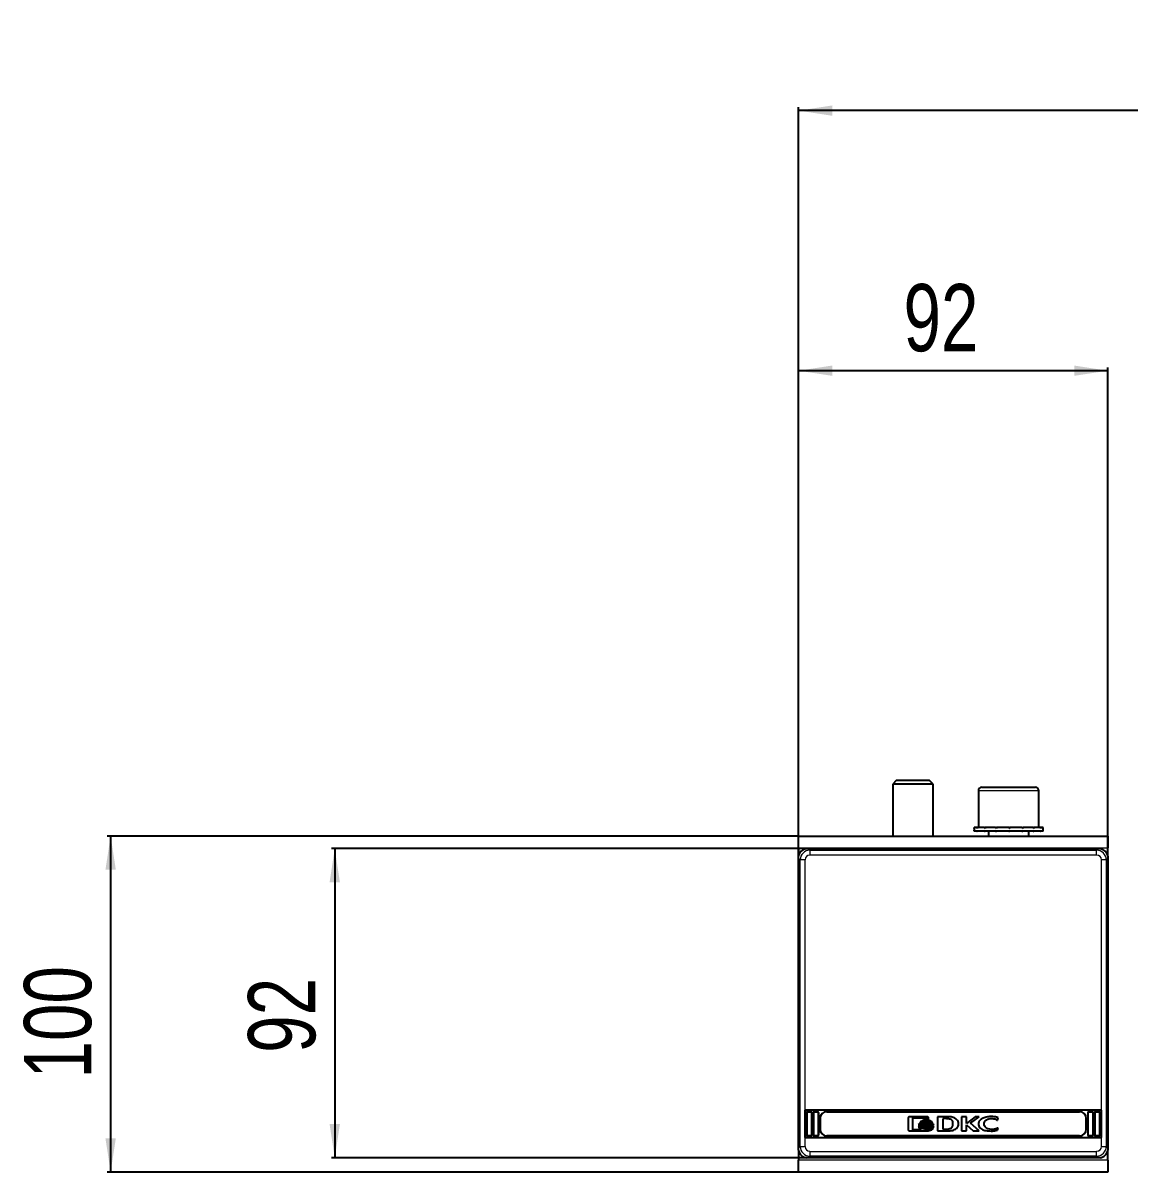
# Model space of a CAD drawing. Header units: millimetres. Extents: x 535 to 3980, y -1371 to 658.
# Drawn here: x 539.7 to 868.7, y 148.6 to 490.6 of the extents above; entities that cross this region are included whole.
import ezdxf

# ---------------------------------------------------------------- set-up
doc = ezdxf.new("R2010")
doc.units = ezdxf.units.MM
doc.layers.add('FORMAT', color=7, linetype='Continuous')
doc.styles.add('SLDTEXTSTYLE0', font='TXT', dxfattribs={"width": 0.75})
doc.dimstyles.new('SLDDIMSTYLE0', dxfattribs={"dimtxt": 20, "dimasz": 10, "dimexe": 0, "dimexo": 0.0625, "dimgap": 5, "dimtad": 2, "dimdec": 1, "dimrnd": 1e-09, "dimzin": 12, "dimdsep": 46, "dimtxsty": 'SLDTEXTSTYLE0', "dimsah": 1, "dimcen": 0.09, "dimadec": 0, "dimazin": 3, "dimtfac": 1, "dimtofl": 0, "dimtmove": 0, "dimatfit": 3, "dimfxl": 0, "dimfrac": 2, "dimtolj": 1, "dimtzin": 12, "dimarcsym": 0})

# ---------------------------------------------------------------- blocks, each defined once
blk = doc.blocks.new('_D')
at = {"layer": 'FORMAT'}
for p, q in [((770.41, 242.56), (770.41, 388.07)), ((862.41, 387.07), (770.41, 387.07)), ((862.41, 242.56), (862.41, 388.07))]:
    blk.add_line(p, q, dxfattribs=at)
for points in [[(770.41, 387.07), (780.41, 385.54), (780.41, 388.61)], [(862.41, 387.07), (852.41, 388.61), (852.41, 385.54)]]:
    blk.add_solid(points, dxfattribs=at)
at = {"layer": 'FORMAT', "insert": (801.63, 412.86), "char_height": 20, "attachment_point": 1, "style": 'SLDTEXTSTYLE0'}
blk.add_mtext('92', dxfattribs=at)
blk = doc.blocks.new('_D_1')
at = {"layer": 'FORMAT'}
for p, q in [((770.4, 248.57), (564.73, 248.57)), ((565.73, 248.57), (565.73, 148.57)), ((770.4, 148.57), (564.73, 148.57))]:
    blk.add_line(p, q, dxfattribs=at)
for points in [[(565.73, 248.57), (564.19, 238.57), (567.27, 238.57)], [(565.73, 148.57), (567.27, 158.57), (564.19, 158.57)]]:
    blk.add_solid(points, dxfattribs=at)
at = {"layer": 'FORMAT', "insert": (539.95, 176.41), "char_height": 20, "attachment_point": 1, "rotation": 90, "style": 'SLDTEXTSTYLE0'}
blk.add_mtext('100', dxfattribs=at)
blk = doc.blocks.new('_D_2')
at = {"layer": 'FORMAT'}
for p, q in [((823.9, 244.82), (631.41, 244.82)), ((632.41, 244.82), (632.41, 152.82)), ((823.9, 152.82), (631.41, 152.82))]:
    blk.add_line(p, q, dxfattribs=at)
for points in [[(632.41, 244.82), (630.87, 234.82), (633.94, 234.82)], [(632.41, 152.82), (633.94, 162.82), (630.87, 162.82)]]:
    blk.add_solid(points, dxfattribs=at)
at = {"layer": 'FORMAT', "insert": (606.62, 184.05), "char_height": 20, "attachment_point": 1, "rotation": 90, "style": 'SLDTEXTSTYLE0'}
blk.add_mtext('92', dxfattribs=at)
blk = doc.blocks.new('_D_3')
at = {"layer": 'FORMAT'}
for p, q in [((770.41, 242.56), (770.41, 465.48)), ((1170.41, 242.56), (1170.41, 465.48)), ((1170.41, 464.48), (770.41, 464.48))]:
    blk.add_line(p, q, dxfattribs=at)
for points in [[(770.41, 464.48), (780.41, 462.95), (780.41, 466.02)], [(1170.41, 464.48), (1160.41, 466.02), (1160.41, 462.95)]]:
    blk.add_solid(points, dxfattribs=at)
at = {"layer": 'FORMAT', "insert": (948.25, 490.27), "char_height": 20, "attachment_point": 1, "style": 'SLDTEXTSTYLE0'}
blk.add_mtext('400', dxfattribs=at)

msp = doc.modelspace()

# ---------------------------------------------------------------- linework, layer by layer
at = {"color": 7, "linetype": 'Continuous', "lineweight": 25}
for p, q in [((799.49, 265.07), (798.41, 264)), ((798.41, 264), (798.41, 248.57)), ((810.41, 264), (798.41, 264)), ((809.34, 265.07), (799.49, 265.07)), ((810.41, 264), (809.34, 265.07)), ((810.41, 248.57), (810.41, 264)), ((823.91, 262.07), (823.91, 251.07)), ((824.91, 263.07), (833.33, 263.07)), ((833.33, 263.07), (840.91, 263.07)), ((841.91, 251.07), (841.91, 262.07)), ((822.66, 251.07), (822.66, 250.07)), ((822.66, 251.07), (822.67, 251.07)), ((822.66, 250.07), (822.67, 250.07)), ((822.67, 251.07), (822.67, 250.82)), ((823.46, 251.07), (822.67, 251.07)), ((822.67, 250.07), (822.67, 250.32)), ((823.46, 250.07), (822.67, 250.07)), ((823.46, 251.07), (823.56, 251.07)), ((823.46, 250.07), (823.56, 250.07)), ((823.56, 251.07), (823.56, 250.82)), ((825.7, 251.07), (823.56, 251.07)), ((823.56, 250.07), (823.56, 250.32)), ((825.7, 250.07), (823.56, 250.07)), ((825.7, 251.07), (825.88, 251.07)), ((825.7, 250.07), (825.88, 250.07)), ((825.88, 251.07), (825.88, 250.82)), ((829.04, 251.07), (825.88, 251.07)), ((825.88, 250.07), (825.88, 250.32)), ((829.04, 250.07), (825.88, 250.07)), ((826.91, 250.07), (826.91, 248.57)), ((829.04, 251.07), (829.27, 251.07)), ((829.04, 250.07), (829.27, 250.07)), ((829.27, 251.07), (829.27, 250.82)), ((832.96, 251.07), (829.27, 251.07)), ((829.27, 250.07), (829.27, 250.32)), ((832.96, 250.07), (829.27, 250.07)), ((832.96, 251.07), (833.21, 251.07)), ((832.96, 251.07), (833.05, 251.07)), ((832.96, 250.07), (833.14, 250.07)), ((833.14, 250.07), (833.21, 250.07)), ((833.18, 251.07), (833.21, 251.07)), ((833.21, 251.07), (833.21, 250.82)), ((836.88, 251.07), (833.21, 251.07)), ((833.21, 250.07), (833.21, 250.32)), ((836.88, 250.07), (833.21, 250.07)), ((836.88, 251.07), (837.11, 251.07)), ((836.88, 250.07), (837.11, 250.07)), ((837.11, 251.07), (837.11, 250.82)), ((840.2, 251.07), (837.11, 251.07)), ((837.11, 250.07), (837.11, 250.32)), ((840.2, 250.07), (837.11, 250.07)), ((838.91, 248.57), (838.91, 250.07)), ((840.2, 251.07), (840.37, 251.07)), ((840.2, 250.07), (840.37, 250.07)), ((840.37, 251.07), (840.37, 250.82)), ((842.4, 251.07), (840.37, 251.07)), ((840.37, 250.07), (840.37, 250.32)), ((842.4, 250.07), (840.37, 250.07)), ((842.4, 251.07), (842.49, 251.07)), ((842.4, 250.07), (842.49, 250.07)), ((842.49, 251.07), (842.49, 250.82)), ((843.16, 251.07), (842.49, 251.07)), ((842.49, 250.07), (842.49, 250.32)), ((843.16, 250.07), (842.49, 250.07)), ((843.16, 250.07), (843.16, 251.07)), ((770.41, 248.57), (862.41, 248.57)), ((770.41, 245.07), (770.41, 248.57)), ((862.41, 248.57), (862.41, 245.07)), ((770.41, 245.07), (770.41, 242.55)), ((772.69, 244.82), (773.31, 244.82)), ((773.31, 244.82), (808.91, 244.82)), ((808.91, 244.82), (808.91, 244.69)), ((809.41, 244.56), (823.41, 244.56)), ((823.91, 244.69), (823.91, 244.82)), ((823.91, 244.82), (859.51, 244.82)), ((859.51, 244.82), (860.14, 244.82)), ((862.41, 242.55), (862.41, 245.07)), ((770.41, 241.93), (770.41, 242.55)), ((770.41, 155.72), (770.41, 241.93)), ((862.41, 242.55), (862.41, 241.93)), ((862.41, 241.93), (862.41, 155.72)), ((860.51, 167.03), (772.31, 167.03)), ((772.31, 167.03), (772.31, 158.82)), ((772.81, 159.52), (772.81, 166.33)), ((773.01, 166.53), (774.11, 166.53)), ((774.31, 166.33), (774.31, 159.52)), ((774.81, 159.52), (774.81, 166.33)), ((775.01, 166.53), (776.11, 166.53)), ((776.31, 166.33), (776.31, 159.52)), ((776.81, 161.32), (776.81, 164.53)), ((778.81, 166.53), (854.01, 166.53)), ((802.98, 164.59), (802.98, 161.26)), ((808.66, 165.03), (803.42, 165.03)), ((804.4, 161.16), (804.4, 164.69)), ((804.4, 164.69), (808.57, 164.69)), ((808.57, 164.69), (808.57, 164.31)), ((808.57, 164.31), (809.1, 164.31)), ((809.1, 164.31), (809.1, 164.59)), ((814.56, 165.04), (811.73, 165.03)), ((811.73, 165.03), (811.73, 160.82)), ((814.35, 164.46), (813.31, 164.44)), ((813.31, 164.44), (813.31, 161.34)), ((820.33, 165.03), (818.84, 165.03)), ((818.84, 165.03), (818.84, 160.82)), ((820.33, 163.05), (820.33, 165.03)), ((822.99, 165.03), (820.33, 163.05)), ((821.59, 163.16), (824.13, 165.03)), ((824.13, 165.03), (822.99, 165.03)), ((829.59, 164), (829.84, 164.73)), ((856.01, 161.32), (856.01, 164.53)), ((856.51, 166.33), (856.51, 159.52)), ((856.71, 166.53), (857.81, 166.53)), ((858.01, 159.52), (858.01, 166.33)), ((858.51, 166.33), (858.51, 159.52)), ((858.71, 166.53), (859.81, 166.53)), ((860.01, 159.52), (860.01, 166.33)), ((860.51, 158.82), (860.51, 167.03)), ((803.42, 160.82), (808.66, 160.82)), ((806.86, 161.15), (804.4, 161.16)), ((806.14, 163.01), (806.14, 162.56)), ((806.14, 162.29), (806.14, 161.83)), ((810.59, 162.46), (810.59, 162.91)), ((810.59, 161.73), (810.59, 162.19)), ((811.73, 160.82), (814.41, 160.84)), ((813.31, 161.34), (814.26, 161.36)), ((814.41, 160.84), (814.43, 160.84)), ((814.43, 160.84), (814.44, 160.84)), ((818.84, 160.82), (820.34, 160.82)), ((820.34, 162.59), (822.36, 160.82)), ((820.34, 160.82), (820.34, 162.59)), ((824.18, 160.82), (821.59, 163.16)), ((822.36, 160.82), (824.18, 160.82)), ((829.39, 164), (829.59, 164)), ((829.57, 161.06), (829.76, 161.6)), ((829.76, 161.6), (829.61, 161.6)), ((772.31, 158.82), (860.51, 158.82)), ((774.11, 159.32), (773.01, 159.32)), ((776.11, 159.32), (775.01, 159.32)), ((854.01, 159.32), (778.81, 159.32)), ((857.81, 159.32), (856.71, 159.32)), ((859.81, 159.32), (858.71, 159.32)), ((770.41, 155.1), (770.41, 155.72)), ((770.41, 155.1), (770.41, 152.07)), ((862.41, 155.72), (862.41, 155.1)), ((862.41, 152.07), (862.41, 155.1)), ((770.41, 148.57), (770.41, 152.07)), ((773.31, 152.82), (772.69, 152.82)), ((808.91, 152.82), (773.31, 152.82)), ((808.91, 152.82), (808.91, 152.96)), ((809.41, 153.09), (823.41, 153.09)), ((823.91, 152.96), (823.91, 152.82)), ((859.51, 152.82), (823.91, 152.82)), ((860.14, 152.82), (859.51, 152.82)), ((862.41, 152.07), (862.41, 148.57)), ((862.41, 148.57), (770.41, 148.57))]:
    msp.add_line(p, q, dxfattribs=at)
at = {"color": 8, "linetype": 'Continuous', "lineweight": 18}
for p, q in [((833.39, 262.07), (823.91, 262.07)), ((841.91, 262.07), (833.39, 262.07)), ((770.41, 245.07), (862.41, 245.07)), ((773.31, 244.82), (773.76, 244.37)), ((773.76, 244.37), (773.76, 242.92)), ((773.76, 244.37), (859.06, 244.37)), ((859.06, 242.92), (773.76, 242.92)), ((859.06, 244.37), (859.51, 244.82)), ((859.06, 242.92), (859.06, 244.37)), ((770.86, 241.47), (770.41, 241.93)), ((772.31, 241.47), (770.86, 241.47)), ((770.86, 156.17), (770.86, 241.47)), ((772.31, 241.47), (772.31, 167.03)), ((860.51, 167.03), (860.51, 241.47)), ((861.96, 241.47), (860.51, 241.47)), ((862.41, 241.93), (861.96, 241.47)), ((861.96, 241.47), (861.96, 156.17)), ((772.82, 166.33), (772.81, 166.33)), ((772.82, 166.33), (772.92, 166.33)), ((772.82, 159.52), (772.82, 166.33)), ((772.92, 166.33), (772.92, 159.52)), ((773.01, 166.53), (773.01, 166.52)), ((773.01, 166.42), (773.01, 166.52)), ((773.01, 166.52), (774.11, 166.52)), ((774.11, 166.42), (773.01, 166.42)), ((774.11, 166.52), (774.11, 166.53)), ((774.11, 166.42), (774.11, 166.52)), ((774.21, 159.52), (774.21, 166.33)), ((774.21, 166.33), (774.31, 166.33)), ((774.31, 166.33), (774.31, 159.52)), ((774.31, 166.33), (774.31, 166.33)), ((774.82, 166.33), (774.81, 166.33)), ((774.82, 159.52), (774.82, 166.33)), ((774.82, 166.33), (774.92, 166.33)), ((774.92, 166.33), (774.92, 159.52)), ((775.01, 166.53), (775.01, 166.52)), ((775.01, 166.42), (775.01, 166.52)), ((775.01, 166.52), (776.11, 166.52)), ((776.11, 166.42), (775.01, 166.42)), ((776.11, 166.52), (776.11, 166.53)), ((776.11, 166.42), (776.11, 166.52)), ((776.21, 159.52), (776.21, 166.33)), ((776.21, 166.33), (776.31, 166.33)), ((776.31, 166.33), (776.31, 159.52)), ((776.31, 166.33), (776.31, 166.33)), ((776.82, 164.53), (776.81, 164.53)), ((776.82, 161.32), (776.82, 164.53)), ((776.92, 164.53), (776.82, 164.53)), ((776.92, 164.53), (776.92, 161.32)), ((778.81, 166.53), (778.81, 166.52)), ((778.81, 166.52), (854.01, 166.52)), ((778.81, 166.42), (778.81, 166.52)), ((854.01, 166.42), (778.81, 166.42)), ((854.01, 166.52), (854.01, 166.53)), ((854.01, 166.52), (854.01, 166.42)), ((855.91, 161.32), (855.91, 164.53)), ((856.01, 164.53), (855.91, 164.53)), ((856.01, 164.53), (856.01, 161.32)), ((856.01, 164.53), (856.01, 164.53)), ((856.51, 159.52), (856.51, 166.33)), ((856.51, 166.33), (856.61, 166.33)), ((856.51, 166.33), (856.51, 166.33)), ((856.61, 166.33), (856.61, 159.52)), ((856.71, 166.53), (856.71, 166.52)), ((856.71, 166.52), (856.71, 166.42)), ((856.71, 166.52), (857.81, 166.52)), ((857.81, 166.42), (856.71, 166.42)), ((857.81, 166.52), (857.81, 166.53)), ((857.81, 166.52), (857.81, 166.42)), ((857.91, 159.52), (857.91, 166.33)), ((857.91, 166.33), (858.01, 166.33)), ((858.01, 166.33), (858.01, 159.52)), ((858.01, 166.33), (858.01, 166.33)), ((858.51, 159.52), (858.51, 166.33)), ((858.61, 166.33), (858.51, 166.33)), ((858.51, 166.33), (858.51, 166.33)), ((858.61, 166.33), (858.61, 159.52)), ((858.71, 166.53), (858.71, 166.52)), ((858.71, 166.42), (858.71, 166.52)), ((858.71, 166.52), (859.81, 166.52)), ((859.81, 166.42), (858.71, 166.42)), ((859.81, 166.52), (859.81, 166.53)), ((859.81, 166.42), (859.81, 166.52)), ((859.91, 159.52), (859.91, 166.33)), ((860.01, 166.33), (859.91, 166.33)), ((860.01, 166.33), (860.01, 159.52)), ((860.01, 166.33), (860.01, 166.33)), ((776.81, 161.32), (776.82, 161.32)), ((776.92, 161.32), (776.82, 161.32)), ((856.01, 161.32), (855.91, 161.32)), ((856.01, 161.32), (856.01, 161.32)), ((772.31, 158.82), (772.31, 156.17)), ((772.81, 159.52), (772.82, 159.52)), ((772.82, 159.52), (772.92, 159.52)), ((773.01, 159.42), (774.11, 159.42)), ((773.01, 159.32), (773.01, 159.42)), ((774.11, 159.32), (773.01, 159.32)), ((773.01, 159.32), (773.01, 159.32)), ((774.11, 159.32), (774.11, 159.42)), ((774.11, 159.32), (774.11, 159.32)), ((774.21, 159.52), (774.31, 159.52)), ((774.31, 159.52), (774.31, 159.52)), ((774.81, 159.52), (774.82, 159.52)), ((774.82, 159.52), (774.92, 159.52)), ((775.01, 159.42), (776.11, 159.42)), ((775.01, 159.32), (775.01, 159.42)), ((776.11, 159.32), (775.01, 159.32)), ((775.01, 159.32), (775.01, 159.32)), ((776.11, 159.32), (776.11, 159.42)), ((776.11, 159.32), (776.11, 159.32)), ((776.21, 159.52), (776.31, 159.52)), ((776.31, 159.52), (776.31, 159.52)), ((778.81, 159.42), (854.01, 159.42)), ((778.81, 159.42), (778.81, 159.32)), ((854.01, 159.32), (778.81, 159.32)), ((778.81, 159.32), (778.81, 159.32)), ((854.01, 159.32), (854.01, 159.42)), ((854.01, 159.32), (854.01, 159.32)), ((856.51, 159.52), (856.61, 159.52)), ((856.51, 159.52), (856.51, 159.52)), ((856.71, 159.42), (857.81, 159.42)), ((856.71, 159.42), (856.71, 159.32)), ((857.81, 159.32), (856.71, 159.32)), ((856.71, 159.32), (856.71, 159.32)), ((857.81, 159.42), (857.81, 159.32)), ((857.81, 159.32), (857.81, 159.32)), ((857.91, 159.52), (858.01, 159.52)), ((858.01, 159.52), (858.01, 159.52)), ((858.61, 159.52), (858.51, 159.52)), ((858.51, 159.52), (858.51, 159.52)), ((858.71, 159.32), (858.71, 159.42)), ((858.71, 159.42), (859.81, 159.42)), ((859.81, 159.32), (858.71, 159.32)), ((858.71, 159.32), (858.71, 159.32)), ((859.81, 159.32), (859.81, 159.42)), ((859.81, 159.32), (859.81, 159.32)), ((860.01, 159.52), (859.91, 159.52)), ((860.01, 159.52), (860.01, 159.52)), ((860.51, 156.17), (860.51, 158.82)), ((770.41, 155.72), (770.86, 156.17)), ((770.86, 156.17), (772.31, 156.17)), ((773.76, 154.73), (859.06, 154.73)), ((773.76, 154.73), (773.76, 153.28)), ((859.06, 153.28), (859.06, 154.73)), ((860.51, 156.17), (861.96, 156.17)), ((861.96, 156.17), (862.41, 155.72)), ((862.41, 152.07), (770.41, 152.07)), ((773.76, 153.28), (773.31, 152.82)), ((859.06, 153.28), (773.76, 153.28)), ((859.51, 152.82), (859.06, 153.28))]:
    msp.add_line(p, q, dxfattribs=at)
at = {"color": 7, "linetype": 'Continuous', "lineweight": 25}
for centre, radius, start, end in [((824.91, 262.07), 1, 90, 180), ((840.91, 262.07), 1, 0, 90), ((773.01, 166.33), 0.2, 90, 180), ((774.11, 166.33), 0.2, 360, 90), ((775.01, 166.33), 0.2, 90, 180), ((776.11, 166.33), 0.2, 360, 90), ((778.81, 164.53), 2, 90, 180), ((854.01, 164.53), 2, 0, 90), ((856.71, 166.33), 0.2, 90, 180), ((857.81, 166.33), 0.2, 360, 90), ((858.71, 166.33), 0.2, 90, 180), ((859.81, 166.33), 0.2, 0, 90), ((778.81, 161.32), 2, 180, 270), ((854.01, 161.32), 2, 270, 0), ((773.01, 159.52), 0.2, 180, 270), ((774.11, 159.52), 0.2, 270, 360), ((775.01, 159.52), 0.2, 180, 270), ((776.11, 159.52), 0.2, 270, 360), ((856.71, 159.52), 0.2, 180, 270), ((857.81, 159.52), 0.2, 270, 0), ((858.71, 159.52), 0.2, 180, 270), ((859.81, 159.52), 0.2, 270, 0)]:
    msp.add_arc(centre, radius, start, end, dxfattribs=at)
at = {"color": 8, "linetype": 'Continuous', "lineweight": 18}
for centre, radius, start, end in [((773.01, 166.33), 0.198, 90, 180), ((773.01, 166.33), 0.0982, 90, 180), ((774.11, 166.33), 0.198, 360, 90), ((774.11, 166.33), 0.0982, 360, 90), ((775.01, 166.33), 0.198, 90, 180), ((775.01, 166.33), 0.0982, 90, 180), ((776.11, 166.33), 0.198, 360, 90), ((776.11, 166.33), 0.0982, 360, 90), ((778.81, 164.53), 2, 90, 180), ((778.81, 164.53), 1.9, 90, 180), ((854.01, 164.53), 2, 0, 90), ((854.01, 164.53), 1.9, 0, 90), ((856.71, 166.33), 0.198, 90, 180), ((856.71, 166.33), 0.0982, 90, 180), ((857.81, 166.33), 0.198, 360, 90), ((857.81, 166.33), 0.0982, 0, 90), ((858.71, 166.33), 0.198, 90, 180), ((858.71, 166.33), 0.0982, 90, 180), ((859.81, 166.33), 0.198, 0, 90), ((859.81, 166.33), 0.0982, 0, 90), ((778.81, 161.32), 2, 180, 270), ((778.81, 161.32), 1.9, 180, 270), ((854.01, 161.32), 1.9, 270, 0), ((854.01, 161.32), 2, 270, 0), ((773.01, 159.52), 0.198, 180, 270), ((773.01, 159.52), 0.0982, 180, 270), ((774.11, 159.52), 0.0982, 270, 360), ((774.11, 159.52), 0.198, 270, 360), ((775.01, 159.52), 0.198, 180, 270), ((775.01, 159.52), 0.0982, 180, 270), ((776.11, 159.52), 0.0982, 270, 360), ((776.11, 159.52), 0.198, 270, 360), ((856.71, 159.52), 0.198, 180, 270), ((856.71, 159.52), 0.0982, 180, 270), ((857.81, 159.52), 0.0982, 270, 0), ((857.81, 159.52), 0.198, 270, 0), ((858.71, 159.52), 0.198, 180, 270), ((858.71, 159.52), 0.0982, 180, 270), ((859.81, 159.52), 0.0982, 270, 0), ((859.81, 159.52), 0.198, 270, 0)]:
    msp.add_arc(centre, radius, start, end, dxfattribs=at)
at = {"color": 7, "linetype": 'Continuous', "lineweight": 25}
for centre, major_axis, ratio, start_param, end_param in [((773.46, 241.77), (2.27, -2.27), 0.935113, 2.575748, 3.707437), ((809.41, 244.69), (0.5, 0), 0.267949, 3.141593, 4.712389), ((823.41, 244.69), (0.5, 0), 0.267949, 4.712389, 6.283185), ((859.36, 241.77), (-2.27, -2.27), 0.935113, 2.575748, 3.707437), ((773.46, 155.88), (2.27, 2.27), 0.935113, 2.575748, 3.707437), ((859.36, 155.88), (-2.27, 2.27), 0.935113, 2.575748, 3.707437), ((809.41, 152.96), (0.5, 0), 0.267949, 1.570796, 3.141593), ((823.41, 152.96), (0.5, 0), 0.267949, 0, 1.570796)]:
    msp.add_ellipse(centre, major_axis=major_axis, ratio=ratio, start_param=start_param, end_param=end_param, dxfattribs=at)
at = {"color": 8, "linetype": 'Continuous', "lineweight": 18}
for centre, major_axis, ratio, start_param, end_param in [((773.87, 241.37), (-2.13, 2.13), 0.997754, 5.531306, 7.035065), ((773.87, 241.37), (1.13, -1.13), 0.935113, 2.389713, 3.893472), ((858.96, 241.37), (2.13, 2.13), 0.997754, 5.531306, 7.035065), ((858.96, 241.37), (-1.13, -1.13), 0.935113, 2.389713, 3.893472), ((773.87, 156.28), (2.13, 2.13), 0.997754, 2.389713, 3.893472), ((773.87, 156.28), (1.13, 1.13), 0.935113, 2.389713, 3.893472), ((858.96, 156.28), (-1.13, 1.13), 0.935113, 2.389713, 3.893472), ((858.96, 156.28), (-2.13, 2.13), 0.997754, 2.389713, 3.893472)]:
    msp.add_ellipse(centre, major_axis=major_axis, ratio=ratio, start_param=start_param, end_param=end_param, dxfattribs=at)
at = {"color": 7, "linetype": 'Continuous', "lineweight": 25}
for points, knots in [([(822.67, 250.82), (822.67, 250.87), (822.66, 250.93), (822.66, 251.01), (822.66, 251.05), (822.66, 251.07)], [0, 0, 0, 0, 0.499981, 0.749988, 1, 1, 1, 1]), ([(822.66, 250.07), (822.66, 250.1), (822.66, 250.14), (822.66, 250.22), (822.67, 250.28), (822.67, 250.32)], [0, 0, 0, 0, 0.25014, 0.50028, 1, 1, 1, 1]), ([(823.56, 250.82), (823.55, 250.87), (823.52, 250.93), (823.49, 251.01), (823.47, 251.05), (823.46, 251.07)], [0, 0, 0, 0, 0.499981, 0.749988, 1, 1, 1, 1]), ([(823.46, 250.07), (823.47, 250.1), (823.49, 250.14), (823.52, 250.22), (823.55, 250.28), (823.56, 250.32)], [0, 0, 0, 0, 0.25014, 0.50028, 1, 1, 1, 1]), ([(825.88, 250.82), (825.85, 250.87), (825.81, 250.93), (825.75, 251.01), (825.72, 251.05), (825.7, 251.07)], [0, 0, 0, 0, 0.499981, 0.749988, 1, 1, 1, 1]), ([(825.7, 250.07), (825.72, 250.1), (825.75, 250.14), (825.81, 250.22), (825.85, 250.28), (825.88, 250.32)], [0, 0, 0, 0, 0.2501401, 0.5002802, 1, 1, 1, 1]), ([(829.27, 250.82), (829.23, 250.87), (829.17, 250.93), (829.1, 251.01), (829.06, 251.05), (829.04, 251.07)], [0, 0, 0, 0, 0.499981, 0.749988, 1, 1, 1, 1]), ([(829.04, 250.07), (829.06, 250.1), (829.1, 250.14), (829.17, 250.22), (829.23, 250.28), (829.27, 250.32)], [0, 0, 0, 0, 0.25014, 0.50028, 1, 1, 1, 1]), ([(833.21, 250.82), (833.17, 250.87), (833.11, 250.93), (833.03, 251.01), (832.99, 251.05), (832.96, 251.07)], [0, 0, 0, 0, 0.499981, 0.749988, 1, 1, 1, 1]), ([(832.96, 250.07), (832.99, 250.1), (833.03, 250.14), (833.11, 250.22), (833.17, 250.28), (833.21, 250.32)], [0, 0, 0, 0, 0.25014, 0.50028, 1, 1, 1, 1]), ([(833.21, 250.82), (833.2, 250.9), (833.18, 251.03), (833.15, 251.06), (833.14, 251.07)], [0, 0, 0, 0, 0.561794, 1, 1, 1, 1]), ([(833.21, 250.32), (833.2, 250.25), (833.18, 250.12), (833.15, 250.09), (833.14, 250.07)], [0, 0, 0, 0, 0.561794, 1, 1, 1, 1]), ([(837.11, 250.82), (837.07, 250.87), (837.02, 250.93), (836.94, 251.01), (836.9, 251.05), (836.88, 251.07)], [0, 0, 0, 0, 0.499981, 0.749988, 1, 1, 1, 1]), ([(836.88, 250.07), (836.9, 250.1), (836.94, 250.14), (837.02, 250.22), (837.07, 250.28), (837.11, 250.32)], [0, 0, 0, 0, 0.25014, 0.50028, 1, 1, 1, 1]), ([(840.37, 250.82), (840.34, 250.87), (840.3, 250.93), (840.24, 251.01), (840.21, 251.05), (840.2, 251.07)], [0, 0, 0, 0, 0.499981, 0.749988, 1, 1, 1, 1]), ([(840.2, 250.07), (840.21, 250.1), (840.24, 250.14), (840.3, 250.22), (840.34, 250.28), (840.37, 250.32)], [0, 0, 0, 0, 0.25014, 0.50028, 1, 1, 1, 1]), ([(842.49, 250.82), (842.48, 250.87), (842.46, 250.93), (842.43, 251.01), (842.41, 251.05), (842.4, 251.07)], [0, 0, 0, 0, 0.499981, 0.749988, 1, 1, 1, 1]), ([(842.4, 250.07), (842.41, 250.1), (842.43, 250.14), (842.46, 250.22), (842.48, 250.28), (842.49, 250.32)], [0, 0, 0, 0, 0.25014, 0.50028, 1, 1, 1, 1]), ([(803.42, 165.03), (803.35, 165.02), (803.23, 165), (803.09, 164.88), (803, 164.74), (802.99, 164.64), (802.98, 164.59)], [0, 0, 0, 0, 0.281303, 0.555629, 0.773878, 1, 1, 1, 1]), ([(809.1, 164.59), (809.09, 164.65), (809.07, 164.78), (808.96, 164.92), (808.82, 165.01), (808.72, 165.02), (808.66, 165.03)], [0, 0, 0, 0, 0.285248, 0.560563, 0.777151, 1, 1, 1, 1]), ([(815, 164.4), (814.88, 164.42), (814.66, 164.44), (814.44, 164.45), (814.35, 164.46)], [0, 0, 0, 0, 0.586635, 1, 1, 1, 1]), ([(816.92, 164.61), (816.76, 164.68), (816.4, 164.85), (815.6, 165.01), (814.97, 165.03), (814.56, 165.04)], [0, 0, 0, 0, 0.216742, 0.489643, 1, 1, 1, 1]), ([(816.35, 162.93), (816.35, 163.06), (816.34, 163.3), (816.27, 163.63), (816.15, 163.89), (815.91, 164.12), (815.52, 164.3), (815.19, 164.36), (815, 164.4)], [0, 0, 0, 0, 0.176808, 0.319231, 0.43938, 0.552395, 0.749205, 1, 1, 1, 1]), ([(816.19, 160.98), (816.41, 161.04), (816.84, 161.17), (817.37, 161.54), (817.76, 161.99), (818, 162.51), (818.05, 163.08), (817.9, 163.65), (817.51, 164.2), (817.13, 164.46), (816.92, 164.61)], [0, 0, 0, 0, 0.138091, 0.265455, 0.384013, 0.496103, 0.605759, 0.71979, 0.847662, 1, 1, 1, 1]), ([(827.73, 165.08), (827.23, 165.05), (826.3, 164.99), (825.08, 164.55), (824.31, 163.98), (823.96, 163.42), (823.93, 163.12), (823.91, 162.98)], [0, 0, 0, 0, 0.315674, 0.58952, 0.813199, 0.909026, 1, 1, 1, 1]), ([(825.59, 162.88), (825.61, 163.05), (825.65, 163.38), (825.95, 163.83), (826.4, 164.2), (827.03, 164.48), (827.52, 164.51), (827.77, 164.53)], [0, 0, 0, 0, 0.165415, 0.334737, 0.516014, 0.747902, 1, 1, 1, 1]), ([(829.84, 164.73), (829.47, 164.84), (828.78, 165.05), (828.06, 165.07), (827.73, 165.08)], [0, 0, 0, 0, 0.5368, 1, 1, 1, 1]), ([(827.77, 164.53), (828.11, 164.5), (828.69, 164.45), (829.19, 164.14), (829.39, 164)], [0, 0, 0, 0, 0.579608, 1, 1, 1, 1]), ([(802.98, 161.26), (802.99, 161.2), (803.01, 161.07), (803.13, 160.93), (803.27, 160.84), (803.37, 160.83), (803.42, 160.82)], [0, 0, 0, 0, 0.285197, 0.560428, 0.777044, 1, 1, 1, 1]), ([(808.38, 162.01), (808.09, 162.03), (807.54, 162.06), (806.86, 162.3), (806.36, 162.61), (806.21, 162.88), (806.14, 163.01)], [0, 0, 0, 0, 0.341641, 0.638783, 0.834973, 1, 1, 1, 1]), ([(806.14, 162.56), (806.19, 162.45), (806.32, 162.22), (806.66, 161.97), (807.33, 161.64), (807.94, 161.59), (808.38, 161.56)], [0, 0, 0, 0, 0.13872, 0.298957, 0.48357, 1, 1, 1, 1]), ([(808.38, 161.3), (808.09, 161.31), (807.54, 161.34), (806.86, 161.59), (806.36, 161.9), (806.21, 162.17), (806.14, 162.29)], [0, 0, 0, 0, 0.34171, 0.638876, 0.835038, 1, 1, 1, 1]), ([(806.14, 161.83), (806.17, 161.75), (806.25, 161.6), (806.49, 161.35), (806.71, 161.23), (806.86, 161.15)], [0, 0, 0, 0, 0.244932, 0.514807, 1, 1, 1, 1]), ([(808.38, 164.07), (808.14, 164.06), (807.67, 164.03), (807.09, 163.8), (806.66, 163.51), (806.52, 163.26), (806.45, 163.14)], [0, 0, 0, 0, 0.32886, 0.6213684, 0.8224445, 1, 1, 1, 1]), ([(806.45, 163.14), (806.46, 163.11), (806.49, 163.05), (806.52, 162.99), (806.54, 162.97)], [0, 0, 0, 0, 0.556647, 1, 1, 1, 1]), ([(806.54, 162.97), (806.65, 163.09), (806.88, 163.35), (807.52, 163.65), (808.05, 163.7), (808.38, 163.73)], [0, 0, 0, 0, 0.235625, 0.507433, 1, 1, 1, 1]), ([(808.38, 163.53), (807.99, 163.49), (807.46, 163.44), (806.88, 163.13), (806.7, 162.95), (806.62, 162.87)], [0, 0, 0, 0, 0.6070991, 0.8137809, 1, 1, 1, 1]), ([(806.62, 162.87), (806.65, 162.83), (806.7, 162.77), (806.77, 162.72), (806.8, 162.7)], [0, 0, 0, 0, 0.548878, 1, 1, 1, 1]), ([(806.8, 162.7), (807.05, 162.85), (807.54, 163.14), (808.11, 163.17), (808.38, 163.19)], [0, 0, 0, 0, 0.5210892, 1, 1, 1, 1]), ([(808.38, 162.97), (808.09, 162.95), (807.59, 162.92), (807.14, 162.69), (806.96, 162.6)], [0, 0, 0, 0, 0.591571, 1, 1, 1, 1]), ([(806.96, 162.6), (807.03, 162.57), (807.15, 162.5), (807.28, 162.46), (807.34, 162.44)], [0, 0, 0, 0, 0.541848, 1, 1, 1, 1]), ([(807.34, 162.44), (807.52, 162.5), (807.86, 162.61), (808.22, 162.62), (808.38, 162.63)], [0, 0, 0, 0, 0.540329, 1, 1, 1, 1]), ([(810.34, 163.1), (810.28, 163.21), (810.17, 163.42), (809.88, 163.67), (809.3, 163.99), (808.77, 164.04), (808.38, 164.07)], [0, 0, 0, 0, 0.149079, 0.314363, 0.498773, 1, 1, 1, 1]), ([(808.38, 163.73), (808.61, 163.72), (809.04, 163.69), (809.58, 163.5), (809.99, 163.26), (810.16, 163.05), (810.24, 162.95)], [0, 0, 0, 0, 0.322978, 0.614423, 0.818337, 1, 1, 1, 1]), ([(810.16, 162.86), (810.05, 162.97), (809.8, 163.2), (809.2, 163.46), (808.7, 163.5), (808.38, 163.53)], [0, 0, 0, 0, 0.2395414, 0.512395, 1, 1, 1, 1]), ([(808.38, 163.19), (808.73, 163.16), (809.3, 163.13), (809.78, 162.82), (809.97, 162.7)], [0, 0, 0, 0, 0.598426, 1, 1, 1, 1]), ([(809.81, 162.6), (809.57, 162.72), (809.12, 162.94), (808.62, 162.96), (808.38, 162.97)], [0, 0, 0, 0, 0.5283954, 1, 1, 1, 1]), ([(810.59, 162.91), (810.52, 162.81), (810.38, 162.6), (810.03, 162.38), (809.39, 162.08), (808.81, 162.04), (808.38, 162.01)], [0, 0, 0, 0, 0.141525, 0.304329, 0.489562, 1, 1, 1, 1]), ([(808.38, 162.63), (808.59, 162.62), (808.95, 162.6), (809.28, 162.49), (809.43, 162.45)], [0, 0, 0, 0, 0.579402, 1, 1, 1, 1]), ([(808.38, 161.56), (808.66, 161.57), (809.19, 161.6), (809.84, 161.82), (810.32, 162.1), (810.5, 162.34), (810.59, 162.46)], [0, 0, 0, 0, 0.3364402, 0.6325754, 0.831337, 1, 1, 1, 1]), ([(810.59, 162.19), (810.52, 162.1), (810.38, 161.89), (810.03, 161.66), (809.39, 161.37), (808.81, 161.33), (808.38, 161.3)], [0, 0, 0, 0, 0.141571, 0.304387, 0.489612, 1, 1, 1, 1]), ([(808.66, 160.82), (808.88, 160.84), (809.31, 160.89), (809.87, 161.13), (810.32, 161.39), (810.51, 161.63), (810.59, 161.73)], [0, 0, 0, 0, 0.289383, 0.600301, 0.822929, 1, 1, 1, 1]), ([(809.43, 162.45), (809.5, 162.47), (809.63, 162.51), (809.75, 162.57), (809.81, 162.6)], [0, 0, 0, 0, 0.5753959, 1, 1, 1, 1]), ([(809.97, 162.7), (810.01, 162.73), (810.07, 162.78), (810.13, 162.83), (810.16, 162.86)], [0, 0, 0, 0, 0.569699, 1, 1, 1, 1]), ([(810.24, 162.95), (810.26, 162.98), (810.3, 163.03), (810.32, 163.08), (810.34, 163.1)], [0, 0, 0, 0, 0.564632, 1, 1, 1, 1]), ([(814.26, 161.36), (814.54, 161.37), (815.05, 161.38), (815.66, 161.53), (816.02, 161.8), (816.22, 162.1), (816.34, 162.48), (816.35, 162.77), (816.35, 162.93)], [0, 0, 0, 0, 0.274676, 0.503042, 0.607381, 0.716579, 0.843412, 1, 1, 1, 1]), ([(814.44, 160.84), (814.55, 160.84), (814.77, 160.84), (815, 160.85), (815.11, 160.86)], [0, 0, 0, 0, 0.486421, 1, 1, 1, 1]), ([(815.11, 160.86), (815.31, 160.87), (815.67, 160.88), (816.03, 160.95), (816.19, 160.98)], [0, 0, 0, 0, 0.55183, 1, 1, 1, 1]), ([(823.91, 162.98), (823.93, 162.76), (823.97, 162.33), (824.35, 161.71), (825.06, 161.18), (826.23, 160.82), (827.17, 160.79), (827.71, 160.77)], [0, 0, 0, 0, 0.130532, 0.266031, 0.423997, 0.666819, 1, 1, 1, 1]), ([(827.77, 161.23), (827.45, 161.26), (826.84, 161.31), (826.13, 161.74), (825.67, 162.28), (825.62, 162.68), (825.59, 162.88)], [0, 0, 0, 0, 0.3174553, 0.6020501, 0.8050401, 1, 1, 1, 1]), ([(827.71, 160.77), (828.08, 160.78), (828.71, 160.81), (829.32, 160.99), (829.57, 161.06)], [0, 0, 0, 0, 0.577653, 1, 1, 1, 1]), ([(829.61, 161.6), (829.28, 161.48), (828.69, 161.26), (828.05, 161.24), (827.77, 161.23)], [0, 0, 0, 0, 0.547643, 1, 1, 1, 1])]:
    msp.add_open_spline(points, degree=3, knots=knots, dxfattribs=at)

# ---------------------------------------------------------------- dimensions: what is measured, and where the dimension line sits
at = {"layer": 'FORMAT'}
for base, p1, p2, angle, picture, middle in [((770.41, 464.48), (1170.41, 242.55), (770.41, 242.55), 0, '_D_3', (970.41, 464.48)), ((770.41, 387.07), (862.41, 242.55), (770.41, 242.55), 0, '_D', (816.41, 387.07)), ((565.73, 148.57), (770.41, 248.57), (770.41, 148.57), 90, '_D_1', (565.73, 198.57)), ((632.41, 152.82), (823.91, 244.82), (823.91, 152.82), 90, '_D_2', (632.41, 198.82))]:
    dim = msp.add_linear_dim(base=base, p1=p1, p2=p2, angle=angle, dimstyle='SLDDIMSTYLE0', dxfattribs=at)
    dim.commit()
    dim.dimension.update_dxf_attribs({"geometry": picture, "text_midpoint": middle, "dimtype": 160})

doc.saveas('drawing.dxf')
